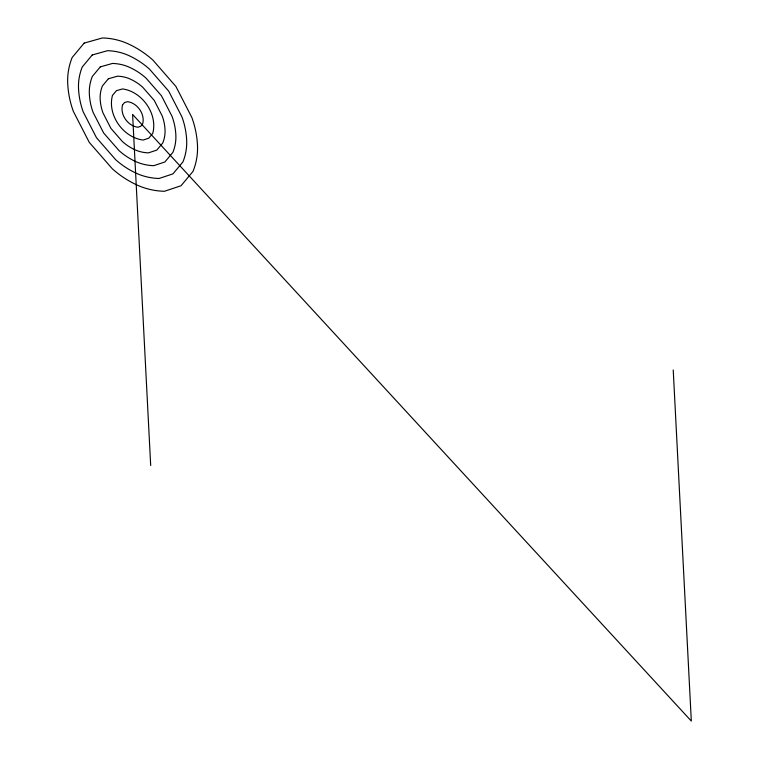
<?xml version="1.0" encoding="UTF-8"?>
<svg xmlns="http://www.w3.org/2000/svg" width="759" height="759" viewBox="0 0 759 759"><rect width="100%" height="100%" fill="white"/><g stroke="black" fill="none" stroke-linecap="round" stroke-linejoin="round"><path stroke-width="1.14" d="M673.224 369.975L691.316 721.05L132.597 114.429L150.69 465.504M112.455 95.444C107.161 115.007 123.262 137.645 143.195 140.045L148.745 138.204L152.739 133.404C157.986 114.059 142.227 91.554 122.541 88.936L116.45 90.653L112.455 95.444M122.522 104.941C119.875 114.713 127.929 126.032 137.901 127.237L140.671 126.317L142.664 123.916C145.292 114.248 137.407 102.987 127.569 101.678L124.523 102.541L122.522 104.941M84.164 43.092L72.171 57.494A65.378 62.684 -16.8 0 0 67.722 83.765A102.389 98.177 -16.8 0 0 73.386 111.459L89.277 142.388L112.285 168.745A102.389 98.177 -16.8 0 0 136.212 184.646A69.42 66.555 -16.8 0 0 164.399 191.287L181.031 185.756L193.023 171.363A65.378 62.684 -16.8 0 0 197.473 145.092A102.389 98.177 -16.8 0 0 191.809 117.398L175.908 86.46L152.91 60.113A102.389 98.177 -16.8 0 0 128.983 44.212A65.378 62.684 -16.8 0 0 102.437 37.95L84.164 43.092M92.237 54.98L82.247 66.982A54.477 52.238 -16.8 0 0 78.538 88.869A85.321 81.811 -16.8 0 0 83.253 111.953L96.497 137.73L115.662 159.694A85.321 81.811 -16.8 0 0 135.614 172.938A57.845 55.464 -16.8 0 0 159.096 178.479L172.957 173.868L182.947 161.876A54.477 52.238 -16.8 0 0 186.657 139.979A85.321 81.811 -16.8 0 0 181.942 116.905L168.688 91.118L149.523 69.164A85.321 81.811 -16.8 0 0 129.58 55.91A54.477 52.238 -16.8 0 0 107.465 50.692L92.237 54.98M100.311 66.868L92.313 76.469A43.586 41.792 -16.8 0 0 89.344 93.983A68.263 65.445 -16.8 0 0 93.12 112.446L103.717 133.072L119.049 150.633A68.263 65.445 -16.8 0 0 135.007 161.24A46.28 44.373 -16.8 0 0 153.792 165.671L164.883 161.98L172.881 152.388A43.586 41.792 -16.8 0 0 175.851 134.874A68.263 65.445 -16.8 0 0 172.065 116.402L161.477 95.786L146.136 78.215A68.263 65.445 -16.8 0 0 130.187 67.617A43.586 41.792 -16.8 0 0 112.493 63.443L100.311 66.868M108.376 78.756L102.389 85.957A32.684 31.337 -16.8 0 0 100.16 99.097A51.195 49.088 -16.8 0 0 102.996 112.939L110.937 128.413L122.436 141.582A51.195 49.088 -16.8 0 0 134.409 149.532A34.705 33.282 -16.8 0 0 148.498 152.863L156.809 150.092L162.805 142.891A32.684 31.337 -16.8 0 0 165.035 129.761A51.195 49.088 -16.8 0 0 162.198 115.909L154.257 100.444L142.758 87.266A51.195 49.088 -16.8 0 0 130.785 79.316A32.684 31.337 -16.8 0 0 117.522 76.185L108.376 78.756"/></g></svg>
